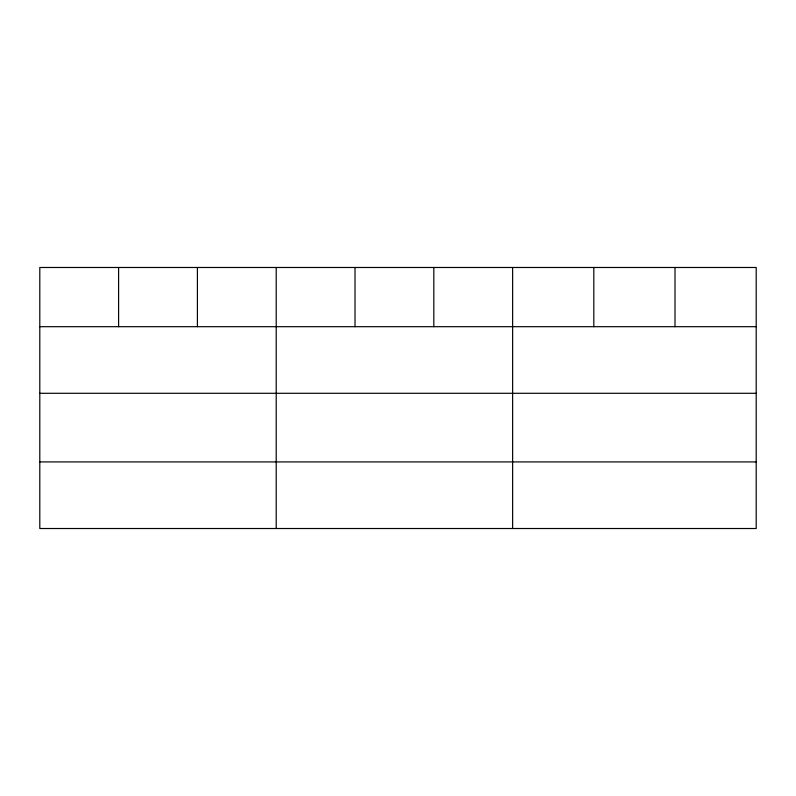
<?xml version="1.0" encoding="UTF-8"?>
<svg xmlns="http://www.w3.org/2000/svg" width="796" height="796" viewBox="0 0 796 796"><rect width="100%" height="100%" fill="white"/><g stroke="black" fill="none" stroke-linecap="round" stroke-linejoin="round"><path stroke-width="1.19" d="M756.2 393.294L756.2 267.486L39.8 267.486L39.8 528.514L756.2 528.514L756.2 393.294L39.8 393.294M39.8 326.688L756.2 326.688M39.8 461.919L756.2 461.919M675.008 267.486L675.008 326.688M593.816 267.486L593.816 326.688M512.624 267.486L512.624 528.514M433.82 267.486L433.82 326.688M355.016 267.486L355.016 326.688M276.212 267.486L276.212 528.514M197.408 267.486L197.408 326.688M118.604 267.486L118.604 326.688"/></g></svg>
